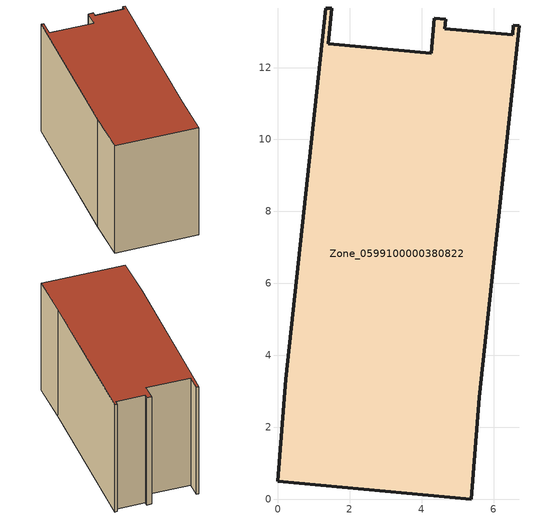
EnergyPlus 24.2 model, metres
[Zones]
Zone_0599100000380822
 floor ground (C_G): 5.38,0 0,0.5 0.23,3.33 1.34,13.66 1.5,13.64 1.41,12.66 4.27,12.4 4.36,13.38 4.67,13.35 4.64,13.08 6.54,12.91 6.55,13.18 6.71,13.17 5.61,2.83 z0
 wall outside (C_F): 0,0.5 5.38,0 5.61,2.83 6.71,13.17 6.55,13.18 6.54,12.91 4.64,13.08 4.67,13.35 4.36,13.38 4.27,12.4 1.41,12.66 1.5,13.64 1.34,13.66 0.23,3.33 0,0.5 z0:7.96
 roof outside (C_R): 5.61,2.83 6.71,13.17 6.55,13.18 6.54,12.91 4.64,13.08 4.67,13.35 4.36,13.38 4.27,12.4 1.41,12.66 1.5,13.64 1.34,13.66 0.23,3.33 0,0.5 5.38,0 z7.96
[BUILDING]
Pand.0599100000380822: North Axis=0; Terrain=City; Loads Convergence Tolerance Value=0.04; Temperature Convergence Tolerance Value=0.4; Solar Distribution=FullExterior; Maximum Number of Warmup Days=25; Minimum Number of Warmup Days=1
[Site:Location]
Rotterdam.The.Hague.AP_ZH_NLD Design_Conditions: Latitude=51.96; Longitude=4.45; Time Zone=1; Elevation=-4.5
[SITE:GROUNDTEMPERATURE:BUILDINGSURFACE]
18, 18, 18, 18, 18, 18, 18, 18, 18, 18, 18, 18
[MATERIAL] Thermal Absorptance=0.9; Solar Absorptance=0.7; Visible Absorptance=0.7
Name | Roughness | Thickness | Conductivity | Density | Specific Heat
G.TI.1992-2005 | MediumSmooth | 0.15 | 0.06 | 540 | 1210
F.TI.1992-2005 | Rough | 0.3 | 0.12 | 1920 | 840
R.TI.1992-2005 | MediumRough | 0.2 | 0.08 | 1500 | 1000
[CONSTRUCTION]
C_G: G.TI.1992-2005
C_F: F.TI.1992-2005
C_R: R.TI.1992-2005
[ZONE]
Zone_0599100000380822: Type=1; Multiplier=1; Ceiling Height=Autocalculate; Volume=Autocalculate; Floor Area=autocalculate; Part of Total Floor Area=Yes
[ZONEINFILTRATION:DESIGNFLOWRATE]
Infil_Zone_0599100000380822: Zone or ZoneList or Space or SpaceList=Zone_0599100000380822; Schedule=AlwaysOn; Design Flow Rate Calculation Method=Flow/Area; Flow Rate per Floor Area=0.0015; Constant Term Coefficient=1; Temperature Term Coefficient=0; Velocity Term Coefficient=0; Velocity Squared Term Coefficient=0
[HVACTEMPLATE:ZONE:IDEALLOADSAIRSYSTEM]
Zone_0599100000380822: Maximum Heating Supply Air Temperature=50; Minimum Cooling Supply Air Temperature=13; Maximum Heating Supply Air Humidity Ratio=0.0156; Minimum Cooling Supply Air Humidity Ratio=0.0077; Heating Limit=NoLimit; Cooling Limit=NoLimit; Dehumidification Control Type=ConstantSensibleHeatRatio; Cooling Sensible Heat Ratio=0.7; Dehumidification Setpoint=60; Humidification Control Type=None; Humidification Setpoint=30; Outdoor Air Method=None; Outdoor Air Flow Rate per Person=0.00944; Outdoor Air Flow Rate per Zone Floor Area=0; Outdoor Air Flow Rate per Zone=0; Demand Controlled Ventilation Type=None; Outdoor Air Economizer Type=NoEconomizer; Heat Recovery Type=None; Sensible Heat Recovery Effectiveness=0.7; Latent Heat Recovery Effectiveness=0.65
[ZONECONTROL:THERMOSTAT]
ThermostatControl_Zone_0599100000380822: Zone or ZoneList=Zone_0599100000380822; Control Type Schedule=DualSetpointControlType; Control 1=Thermostat_Zone_0599100000380822; Temperature Difference Between Cutout And Setpoint=0
[THERMOSTATSETPOINT:DUALSETPOINT]
Thermostat_Zone_0599100000380822: Heating Setpoint Temperature Schedule=HeatingSetpoint_Zone_0599100000380822; Cooling Setpoint Temperature Schedule=CoolingSetpoint_Zone_0599100000380822
[SCHEDULE:COMPACT]
HeatingSetpoint_Zone_0599100000380822: Through: 12/31, For: AllDays, Until: 24:00, 21
CoolingSetpoint_Zone_0599100000380822: Through: 12/31, For: AllDays, Until: 24:00, 24
DualSetpointControlType: Through: 12/31, For: AllDays, Until: 24:00, 4
AlwaysOn: Through: 12/31, For: AllDays, Until: 24:00, 1
